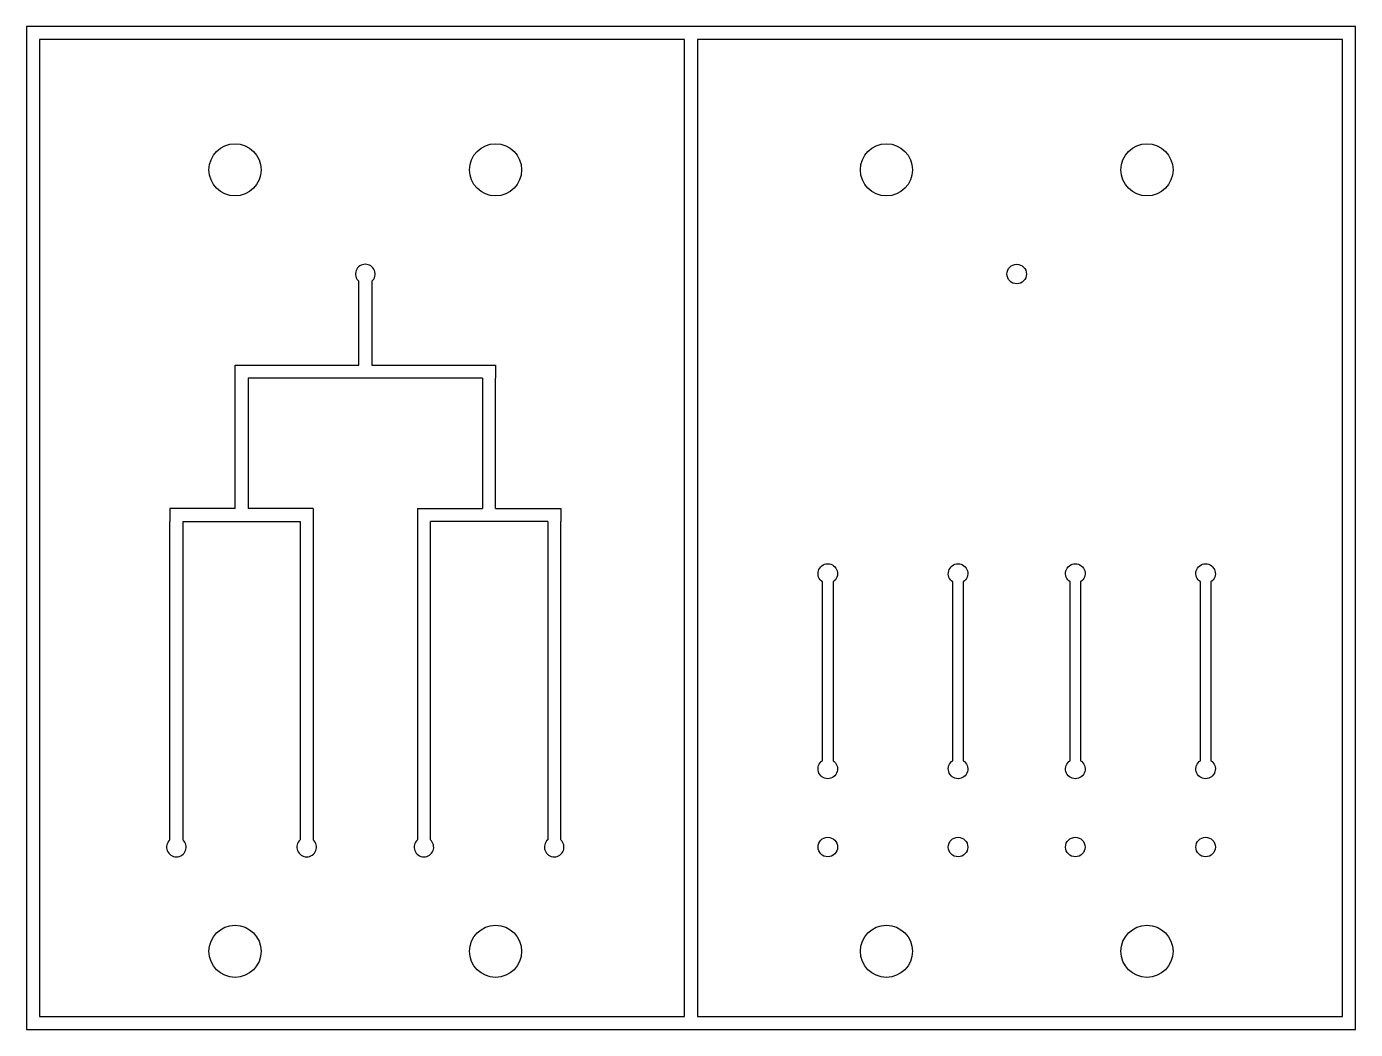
# Model space of a CAD drawing. Header units: centimetres. Extents: x 9.9 to 20.1, y 9.9 to 17.6.
import ezdxf

# ---------------------------------------------------------------- set-up
doc = ezdxf.new("R2010")
doc.units = ezdxf.units.CM
doc.header["$MEASUREMENT"] = 0
doc.layers.add('suppFigOrganChipSketch v1_0', color=7, linetype='Continuous')

msp = doc.modelspace()

# ---------------------------------------------------------------- linework, layer by layer
at = {"layer": 'suppFigOrganChipSketch v1_0'}
for p, q in [((9.9, 17.6), (9.9, 9.9)), ((20.1, 17.6), (9.9, 17.6)), ((20.1, 9.9), (20.1, 17.6)), ((10, 17.5), (10, 10)), ((14.95, 17.5), (10, 17.5)), ((14.95, 10), (14.95, 17.5)), ((15.05, 17.5), (15.05, 10)), ((20, 17.5), (15.05, 17.5)), ((20, 10), (20, 17.5)), ((12.45, 15), (12.45, 15.644)), ((12.55, 15.644), (12.55, 15)), ((11.5, 14.9), (11.5, 15)), ((11.5, 15), (12.45, 15)), ((12.55, 15), (13.5, 15)), ((13.5, 15), (13.5, 14.9)), ((11.5, 13.9), (11.5, 14.9)), ((11.6, 14.9), (11.6, 13.9)), ((13.4, 14.9), (11.6, 14.9)), ((13.4, 14.9), (13.4, 13.9)), ((13.5, 13.9), (13.5, 14.9)), ((11, 13.9), (11, 13.8)), ((11.5, 13.9), (11, 13.9)), ((12.1, 13.9), (11.6, 13.9)), ((12.1, 13.9), (12.1, 11.356)), ((12.9, 13.9), (12.9, 11.356)), ((12.9, 13.9), (13.4, 13.9)), ((13.5, 13.9), (14, 13.9)), ((14, 13.9), (14, 13.8)), ((11, 11.356), (11, 13.8)), ((11.1, 13.8), (11.1, 11.356)), ((11.1, 13.8), (11.1, 13.8)), ((11.1, 13.8), (12, 13.8)), ((12, 13.8), (12, 11.356)), ((13, 11.356), (13, 13.8)), ((13.9, 13.8), (13, 13.8)), ((13.9, 13.8), (13.9, 11.356)), ((14, 11.356), (14, 13.8)), ((16.01, 11.963), (16.01, 13.337)), ((16.09, 13.337), (16.09, 11.963)), ((17.01, 11.963), (17.01, 13.337)), ((17.09, 13.337), (17.09, 11.963)), ((17.91, 11.963), (17.91, 13.337)), ((17.99, 13.337), (17.99, 11.963)), ((18.91, 11.963), (18.91, 13.337)), ((18.99, 13.337), (18.99, 11.963)), ((10, 10), (14.95, 10)), ((15.05, 10), (20, 10)), ((9.9, 9.9), (20.1, 9.9))]:
    msp.add_line(p, q, dxfattribs=at)
for centre, radius in [((11.5, 16.5), 0.2), ((13.5, 16.5), 0.2), ((16.5, 16.5), 0.2), ((18.5, 16.5), 0.2), ((17.5, 15.7), 0.075), ((16.05, 11.3), 0.075), ((17.05, 11.3), 0.075), ((17.95, 11.3), 0.075), ((18.95, 11.3), 0.075), ((11.5, 10.5), 0.2), ((13.5, 10.5), 0.2), ((16.5, 10.5), 0.2), ((18.5, 10.5), 0.2)]:
    msp.add_circle(centre, radius, dxfattribs=at)
for centre, start, end in [((12.5, 15.7), 311.8101, 228.1895), ((11.05, 11.3), 131.8103, 48.1897), ((12.05, 11.3), 131.8103, 48.1897), ((12.95, 11.3), 131.8103, 48.1897), ((13.95, 11.3), 131.8103, 48.1897)]:
    msp.add_arc(centre, 0.075, start, end, dxfattribs=at)
at = {"layer": 'suppFigOrganChipSketch v1_0', "extrusion": (0, 0, -1)}
for centre, start, end in [((-16.05, 13.4), 302.2315, 237.7696), ((-17.05, 13.4), 302.2315, 237.7696), ((-17.95, 13.4), 302.2315, 237.7696), ((-18.95, 13.4), 302.2315, 237.7696), ((-16.05, 11.9), 122.2304, 57.7685), ((-17.05, 11.9), 122.2304, 57.7685), ((-17.95, 11.9), 122.2304, 57.7685), ((-18.95, 11.9), 122.2304, 57.7685)]:
    msp.add_arc(centre, 0.075, start, end, dxfattribs=at)

doc.saveas('drawing.dxf')
